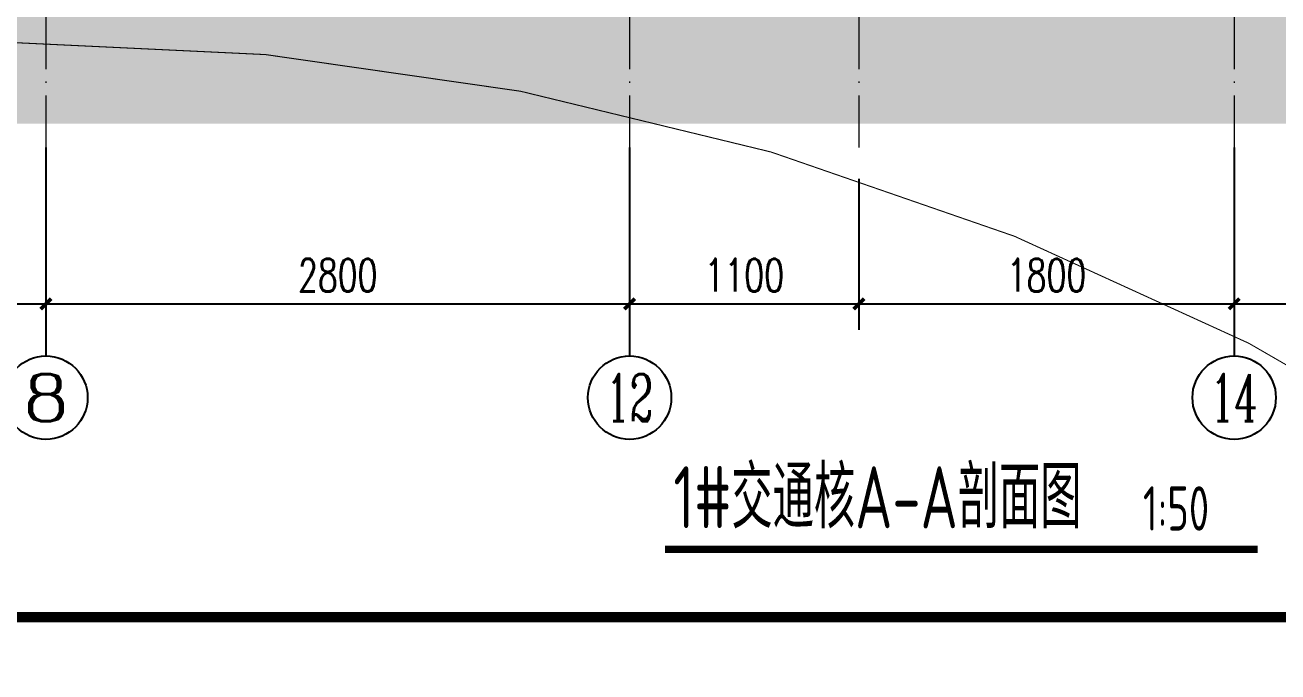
# Model space of a CAD drawing. Extents: x -1712635 to -854203, y -534641 to -21985.
# Drawn here: x -1006833 to -1000823, y -90455 to -87352 of the extents above; entities that cross this region are included whole.
import ezdxf
from ezdxf.enums import TextEntityAlignment as Align

# ---------------------------------------------------------------- set-up
doc = ezdxf.new("R2010")
doc.units = 0
doc.header["$LTSCALE"] = 1000
doc.linetypes.add('DOTE', pattern=[2.42, 2, -0.2, 0.02, -0.2])
doc.layers.get('0').update_dxf_attribs({"linetype": 'CONTINUOUS'})
doc.layers.get('Defpoints').update_dxf_attribs({"linetype": 'CONTINUOUS'})
for name, color, linetype in [('-TK', 7, 'CONTINUOUS'), ('A-AXIS_TEXT', 7, 'CONTINUOUS'), ('AXIS', 3, 'CONTINUOUS'), ('DIM_SYMB', 3, 'CONTINUOUS'), ('PUB_TEXT', 2, 'CONTINUOUS'), ('S-X详图填充', 252, 'CONTINUOUS')]:
    doc.layers.add(name, color=color, linetype=linetype)
for name, color, linetype, lineweight in [('AXIS_TEXT', 7, 'CONTINUOUS', 20), ('DOTE', 19, 'DOTE', 9), ('填充', 251, 'CONTINUOUS', 5)]:
    doc.layers.add(name, color=color, linetype=linetype, lineweight=lineweight)
doc.styles.add('_TCH_AXIS', font='COMPLEX', dxfattribs={"bigfont": 'GBCBIG'})
doc.styles.add('_TCH_DIM_T3', font='SIMPLEX', dxfattribs={"width": 0.705882, "bigfont": 'GBCBIG'})
doc.styles.add('COMPLEX', font='COMPLEX')
doc.styles.add('TSSD_REIN', font='tssdeng.shx', dxfattribs={"width": 0.7, "height": 300, "bigfont": 'tssdchn.shx'})
doc.dimstyles.new('_TCH_ARCH&&50', dxfattribs={"dimtxt": 157.5, "dimasz": 50, "dimexe": 125, "dimexo": 150, "dimgap": 58.75, "dimtad": 1, "dimdec": 0, "dimzin": 0, "dimdsep": 46, "dimtxsty": '_TCH_DIM_T3', "dimblk": 'ARCHTICK', "dimcen": 0.09, "dimclrt": 7, "dimazin": 0, "dimtfac": 1, "dimtdec": 0, "dimtix": 1, "dimtmove": 2, "dimatfit": 3, "dimldrblk": 'ARCHTICK', "dimfxl": 0, "dimtolj": 1, "dimtzin": 0, "dimarcsym": 0})

# ---------------------------------------------------------------- blocks, each defined once
blk = doc.blocks.new('_ArchTick')
at = {"color": 0, "const_width": 0.35}
blk.add_lwpolyline([(-0.5, -0.5), (0.5, 0.5)], dxfattribs=at)
blk = doc.blocks.new('*D1316')
at = {"layer": 'AXIS', "color": 0, "lineweight": -2}
for p, q in [((-1001032.9, -88089.4), (-1001032.9, -88814.4)), ((-999332.9, -88089.4), (-999332.9, -88814.4)), ((-1001032.9, -88689.4), (-999332.9, -88689.4))]:
    blk.add_line(p, q, dxfattribs=at)
at = {"layer": 'Defpoints', "color": 0}
for p in [(-1001032.9, -87939.4), (-999332.9, -87939.4), (-999332.9, -88689.4)]:
    blk.add_point(p, dxfattribs=at)
at = {"layer": 'AXIS', "color": 0, "lineweight": -2, "xscale": 50, "yscale": 50, "zscale": 50, "rotation": 180}
blk.add_blockref('_ArchTick', (-1001032.9, -88689.4), dxfattribs=at)
at = {"layer": 'AXIS', "color": 0, "lineweight": -2, "xscale": 50, "yscale": 50, "zscale": 50}
blk.add_blockref('_ArchTick', (-999332.9, -88689.4), dxfattribs=at)
at = {"layer": 'AXIS', "color": 7, "insert": (-1000182.9, -88551.9), "char_height": 157.5, "attachment_point": 5, "style": '_TCH_DIM_T3'}
blk.add_mtext('\\A1;1700', dxfattribs=at)
blk = doc.blocks.new('*D1317')
at = {"layer": 'AXIS', "color": 0, "lineweight": -2}
for p, q in [((-1002832.9, -88089.4), (-1002832.9, -88814.4)), ((-1001032.9, -88089.4), (-1001032.9, -88814.4)), ((-1002832.9, -88689.4), (-1001032.9, -88689.4))]:
    blk.add_line(p, q, dxfattribs=at)
at = {"layer": 'Defpoints', "color": 0}
for p in [(-1002832.9, -87939.4), (-1001032.9, -87939.4), (-1001032.9, -88689.4)]:
    blk.add_point(p, dxfattribs=at)
at = {"layer": 'AXIS', "color": 0, "lineweight": -2, "xscale": 50, "yscale": 50, "zscale": 50, "rotation": 180}
blk.add_blockref('_ArchTick', (-1002832.9, -88689.4), dxfattribs=at)
at = {"layer": 'AXIS', "color": 0, "lineweight": -2, "xscale": 50, "yscale": 50, "zscale": 50}
blk.add_blockref('_ArchTick', (-1001032.9, -88689.4), dxfattribs=at)
at = {"layer": 'AXIS', "color": 7, "insert": (-1001932.9, -88551.9), "char_height": 157.5, "attachment_point": 5, "style": '_TCH_DIM_T3'}
blk.add_mtext('\\A1;1800', dxfattribs=at)
blk = doc.blocks.new('*D1318')
at = {"layer": 'AXIS', "color": 0, "lineweight": -2}
for p, q in [((-1003932.9, -88089.4), (-1003932.9, -88814.4)), ((-1002832.9, -88089.4), (-1002832.9, -88814.4)), ((-1003932.9, -88689.4), (-1002832.9, -88689.4))]:
    blk.add_line(p, q, dxfattribs=at)
at = {"layer": 'Defpoints', "color": 0}
for p in [(-1003932.9, -87939.4), (-1002832.9, -87939.4), (-1002832.9, -88689.4)]:
    blk.add_point(p, dxfattribs=at)
at = {"layer": 'AXIS', "color": 0, "lineweight": -2, "xscale": 50, "yscale": 50, "zscale": 50, "rotation": 180}
blk.add_blockref('_ArchTick', (-1003932.9, -88689.4), dxfattribs=at)
at = {"layer": 'AXIS', "color": 0, "lineweight": -2, "xscale": 50, "yscale": 50, "zscale": 50}
blk.add_blockref('_ArchTick', (-1002832.9, -88689.4), dxfattribs=at)
at = {"layer": 'AXIS', "color": 7, "insert": (-1003382.9, -88551.9), "char_height": 157.5, "attachment_point": 5, "style": '_TCH_DIM_T3'}
blk.add_mtext('\\A1;1100', dxfattribs=at)
blk = doc.blocks.new('*D1319')
at = {"layer": 'AXIS', "color": 0, "lineweight": -2}
for p, q in [((-1006732.8, -88089.4), (-1006732.8, -88814.4)), ((-1003932.9, -88089.4), (-1003932.9, -88814.4)), ((-1006732.8, -88689.4), (-1003932.9, -88689.4))]:
    blk.add_line(p, q, dxfattribs=at)
at = {"layer": 'Defpoints', "color": 0}
for p in [(-1006732.8, -87939.4), (-1003932.9, -87939.4), (-1003932.9, -88689.4)]:
    blk.add_point(p, dxfattribs=at)
at = {"layer": 'AXIS', "color": 0, "lineweight": -2, "xscale": 50, "yscale": 50, "zscale": 50, "rotation": 180}
blk.add_blockref('_ArchTick', (-1006732.8, -88689.4), dxfattribs=at)
at = {"layer": 'AXIS', "color": 0, "lineweight": -2, "xscale": 50, "yscale": 50, "zscale": 50}
blk.add_blockref('_ArchTick', (-1003932.9, -88689.4), dxfattribs=at)
at = {"layer": 'AXIS', "color": 7, "insert": (-1005332.8, -88551.9), "char_height": 157.5, "attachment_point": 5, "style": '_TCH_DIM_T3'}
blk.add_mtext('\\A1;2800', dxfattribs=at)
blk = doc.blocks.new('*D1320')
at = {"layer": 'AXIS', "color": 0, "lineweight": -2}
for p, q in [((-1009232.8, -88089.4), (-1009232.8, -88814.4)), ((-1006732.8, -88089.4), (-1006732.8, -88814.4)), ((-1009232.8, -88689.4), (-1006732.8, -88689.4))]:
    blk.add_line(p, q, dxfattribs=at)
at = {"layer": 'Defpoints', "color": 0}
for p in [(-1009232.8, -87939.4), (-1006732.8, -87939.4), (-1006732.8, -88689.4)]:
    blk.add_point(p, dxfattribs=at)
at = {"layer": 'AXIS', "color": 0, "lineweight": -2, "xscale": 50, "yscale": 50, "zscale": 50, "rotation": 180}
blk.add_blockref('_ArchTick', (-1009232.8, -88689.4), dxfattribs=at)
at = {"layer": 'AXIS', "color": 0, "lineweight": -2, "xscale": 50, "yscale": 50, "zscale": 50}
blk.add_blockref('_ArchTick', (-1006732.8, -88689.4), dxfattribs=at)
at = {"layer": 'AXIS', "color": 7, "insert": (-1007982.8, -88551.9), "char_height": 157.5, "attachment_point": 5, "style": '_TCH_DIM_T3'}
blk.add_mtext('\\A1;2500', dxfattribs=at)
blk = doc.blocks.new('_AXISO')
blk.add_circle((0, 0), 0.5)
at = {"layer": 'A-AXIS_TEXT', "style": 'COMPLEX', "width": 1.041667}
blk.add_attdef('A', text='', height=0.56, dxfattribs=at).set_placement((-0.25, -0.28), (0.25, -0.28), align=Align.FIT)
blk = doc.blocks.new('A1')
at = {"const_width": 100}
blk.add_lwpolyline([(2500, 58400), (2500, 1000), (83100, 1000), (83100, 58400)], close=True, dxfattribs=at)

msp = doc.modelspace()

# ---------------------------------------------------------------- hatches: boundary and pattern name
at = {"layer": '填充'}
h = msp.add_hatch(dxfattribs=at)
h.set_pattern_fill('EARTH', color=250, scale=50, angle=45, style=0)
h.set_pattern_definition([(45, (-1162427.88, 49808.73), (0, 224.5064), [158.75, -158.75]), (45, (-1162469.97, 49850.82), (0, 224.5064), [158.75, -158.75]), (45, (-1162512.07, 49892.92), (0, 224.5064), [158.75, -158.75]), (135, (-1162512.07, 49920.98), (-224.5064, 0), [158.75, -158.75]), (135, (-1162469.97, 49963.08), (-224.5064, 0), [158.75, -158.75]), (135, (-1162427.88, 50005.17), (-224.5064, 0), [158.75, -158.75])])
h.paths.add_polyline_path([(-995660.61, -87825.24), (-995660.61, -87274.99), (-1010839.46, -87274.99), (-1010839.46, -87825.24)])

# ---------------------------------------------------------------- linework, layer by layer
at = {"layer": 'AXIS'}
for p, q in [((-1006732.79, -87939.44), (-1006732.79, -88939.44)), ((-1003932.86, -87939.44), (-1003932.86, -88939.44)), ((-1001032.86, -87939.44), (-1001032.86, -88939.44))]:
    msp.add_line(p, q, dxfattribs=at)
at = {"layer": 'DIM_SYMB', "const_width": 35}
msp.add_lwpolyline([(-1003762.99, -89867.58), (-1000920.79, -89867.58)], dxfattribs=at)
at = {"layer": 'DOTE', "linetype": 'DOTE', "ltscale": 0.3}
for p, q in [((-1006732.79, -77525.31), (-1006732.79, -87938.85)), ((-1003932.86, -77525.31), (-1003932.86, -87939.44)), ((-1002832.86, -77525.31), (-1002832.86, -87939.44)), ((-1001032.86, -77525.31), (-1001032.86, -87939.44))]:
    msp.add_line(p, q, dxfattribs=at)
at = {"layer": 'S-X详图填充', "color": 2, "const_width": 5}
msp.add_lwpolyline([(-1040655.48, -93928.37, -0.5773503), (-1018160.95, -93928.37, -0.5773503), (-995666.42, -93928.37, -0.5773503), (-973171.89, -93928.37, -0.5773503), (-950677.37, -93928.37, -0.5773503), (-928182.84, -93928.37, -0.5773503), (-905688.31, -93928.37, -0.5773503), (-883193.78, -93928.37, -0.5773503), (-860699.26, -93928.37, -0.5773503), (-860699.26, -116422.9, -0.5773503), (-860699.26, -138917.43, -0.5773503)], format="xyb", dxfattribs=at)

# ---------------------------------------------------------------- block references
at = {"layer": '-TK', "xscale": 0.5, "yscale": 0.5, "zscale": 0.5}
msp.add_blockref('A1', (-1029287.77, -90692.79), dxfattribs=at)
at = {"layer": 'AXIS'}
ref = msp.add_blockref('_AXISO', (-1006732.79, -89139.44), dxfattribs=dict(at, xscale=400, yscale=400, zscale=400))
ref.add_attrib('A', '8', dxfattribs={"layer": 'AXIS_TEXT', "height": 226.27, "style": '_TCH_AXIS', "width": 1.5}).set_placement((-1006845.93, -89252.57), (-1006619.66, -89252.57), align=Align.FIT)
ref = msp.add_blockref('_AXISO', (-1003932.86, -89139.44), dxfattribs=dict(at, xscale=400, yscale=400, zscale=400))
ref.add_attrib('A', '12', dxfattribs={"layer": 'AXIS_TEXT', "height": 226.274, "style": '_TCH_AXIS', "width": 0.724138}).set_placement((-1004046, -89252.57), (-1003819.72, -89252.57), align=Align.FIT)
ref = msp.add_blockref('_AXISO', (-1001032.86, -89139.44), dxfattribs=dict(at, xscale=400, yscale=400, zscale=400))
ref.add_attrib('A', '14', dxfattribs={"layer": 'AXIS_TEXT', "height": 226.274, "style": '_TCH_AXIS', "width": 0.677419}).set_placement((-1001146, -89252.57), (-1000919.72, -89252.57), align=Align.FIT)

# ---------------------------------------------------------------- texts
at = {"layer": 'PUB_TEXT', "style": 'TSSD_REIN', "width": 0.7}
for s, height, p in [('1#交通核A-A剖面图', 297.5, (-1003722.41, -89766)), ('1:50', 212.5, (-1001470.61, -89777.31))]:
    msp.add_text(s, height=height, dxfattribs=at).set_placement(p)

# ---------------------------------------------------------------- dimensions: what is measured, and where the dimension line sits
at = {"layer": 'AXIS'}
for p1, p2, picture, middle in [((-1009232.79, -87939.44), (-1006732.79, -87939.44), '*D1320', (-1007982.79, -88551.94)), ((-1006732.79, -87939.44), (-1003932.86, -87939.44), '*D1319', (-1005332.83, -88551.94)), ((-1003932.86, -87939.44), (-1002832.86, -87939.44), '*D1318', (-1003382.86, -88551.94)), ((-1002832.86, -87939.44), (-1001032.86, -87939.44), '*D1317', (-1001932.86, -88551.94)), ((-1001032.86, -87939.44), (-999332.86, -87939.44), '*D1316', (-1000182.86, -88551.94))]:
    dim = msp.add_aligned_dim(p1=p1, p2=p2, distance=-750, dimstyle='_TCH_ARCH&&50', dxfattribs=at)
    dim.commit()
    dim.dimension.update_dxf_attribs({"geometry": picture, "text_midpoint": middle})

doc.saveas('drawing.dxf')
